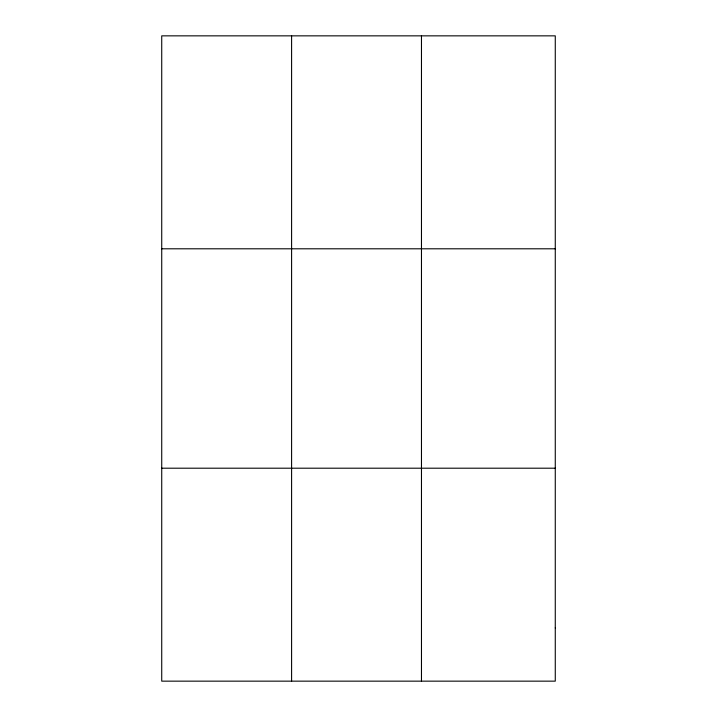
<?xml version="1.0" encoding="UTF-8"?>
<svg xmlns="http://www.w3.org/2000/svg" width="717" height="717" viewBox="0 0 717 717"><rect width="100%" height="100%" fill="white"/><g stroke="black" fill="none" stroke-linecap="round" stroke-linejoin="round"><path stroke-width="1.08" d="M291.595 681.15L291.595 35.85M421.471 681.15L421.471 35.85M161.728 248.799L555.272 248.799M161.728 468.201L555.272 468.201M555.272 627.913L555.272 681.15L161.728 681.15L161.728 35.85L555.272 35.85L555.272 627.913"/></g></svg>
